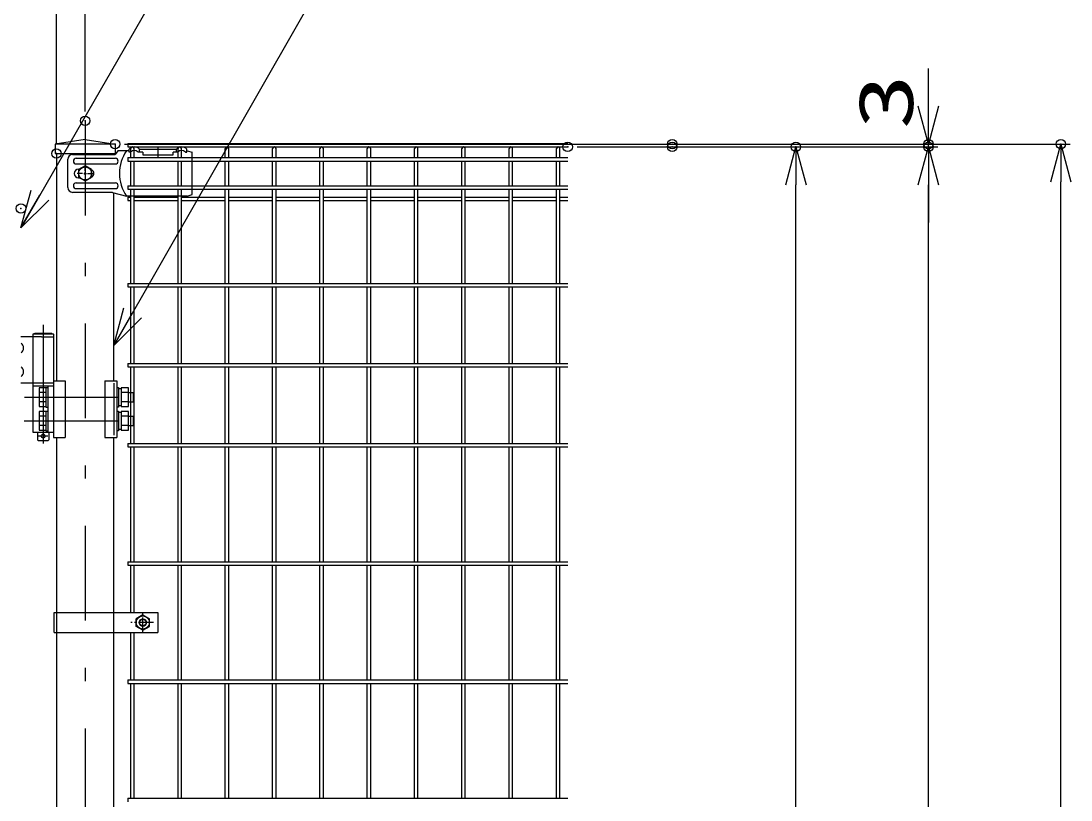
# Model space of a CAD drawing. Units: millimetres, scale not verified. Extents: x -4455 to 4455, y -3150 to 3150.
# Drawn here: x -1689 to -579, y 196 to 1019 of the extents above; entities that cross this region are included whole.
import ezdxf
from ezdxf.enums import TextEntityAlignment as Align

# ---------------------------------------------------------------- set-up
doc = ezdxf.new("R2010")
doc.units = ezdxf.units.MM
doc.header["$LTSCALE"] = 20
doc.header["$PDMODE"] = 32
doc.header["$PDSIZE"] = 10
for name, pattern in [('USER1', [10.7, 5, -2.5, 0.7, -2.5]), ('USER2', [0.375, 0.25, -0.125]), ('USER4', [1.125, 0.75, -0.125, 0.125, -0.125])]:
    doc.linetypes.add(name, pattern=pattern)
for name, color, linetype, lineweight in [('0-0_外形線', 7, 'Continuous', 25), ('0-1_寸法線', 4, 'Continuous', 25), ('0-2_0', 3, 'USER2', 25), ('0-5_軸線', 2, 'USER1', 25), ('0-7_丁番', 3, 'Continuous', 25), ('0-B_LAYER06', 3, 'Continuous', 25), ('0-D_継手', 3, 'Continuous', 25), ('0-E_2', 7, 'Continuous', 25), ('1-3_NER', 30, 'Continuous', 25)]:
    doc.layers.add(name, color=color, linetype=linetype, lineweight=lineweight)
doc.layers.add('0-3_DEFPOINTS', color=7, linetype='Continuous')
doc.styles.add('ＭＳ ゴシック', font='')
doc.styles.get('ＭＳ ゴシック').set_extended_font_data('MS Gothic')

# ---------------------------------------------------------------- blocks, each defined once
blk = doc.blocks.new('_Open30')
at = {"layer": '0-2_0', "color": 4, "linetype": 'Continuous'}
blk.add_line((0, 0), (-20, 0), dxfattribs=at)
blk.add_lwpolyline([(-20, 5.36), (0, 0), (-20, -5.36)], dxfattribs=at)
blk = doc.blocks.new('tu')
at = {"layer": '0-B_LAYER06'}
for p, q in [((141270.7, 81320.2), (141028.6, 81320.2)), ((141270.7, 81292.7), (141270.7, 81352.7)), ((141560.7, 81292.7), (141460.7, 81292.7)), ((141490.7, 81352.7), (142270.7, 81352.7)), ((141490.7, 81292.7), (141490.7, 81352.7)), ((141560.7, 81292.7), (141560.7, 81232.7)), ((141880.7, 81400.2), (141880.7, 81185.2)), ((142300.7, 81292.7), (142200.7, 81292.7)), ((142270.7, 81292.7), (142270.7, 81352.7)), ((142460.7, 81292.7), (142490.7, 81292.7)), ((142490.7, 81292.7), (142490.7, 81352.7)), ((142500.1, 81320.2), (142600.1, 81288.2)), ((139974.8, 80540.2), (139974.8, 81140.2)), ((140153.5, 81160.2), (140980.1, 81160.2)), ((140153.5, 81040.2), (140980.1, 81040.2)), ((140286.1, 80840.2), (140174.6, 80840.2)), ((140200.4, 80930.2), (140218.9, 80930.2)), ((140340.1, 81000.2), (140201.6, 80920.2)), ((140340.1, 81000.2), (140201.6, 80920.2)), ((140201.6, 80920.2), (140201.6, 80760.2)), ((140201.6, 80920.2), (140201.6, 80760.2)), ((140313.1, 80840.2), (140367.1, 80840.2)), ((140340.1, 80894.2), (140340.1, 81005.8)), ((140478.7, 80920.2), (140340.1, 81000.2)), ((140478.7, 80920.2), (140340.1, 81000.2)), ((140340.1, 80813.2), (140340.1, 80867.2)), ((140340.1, 80786.2), (140340.1, 80674.7)), ((140394.1, 80840.2), (140505.7, 80840.2)), ((140478.7, 80760.2), (140478.7, 80920.2)), ((140478.7, 80760.2), (140478.7, 80920.2)), ((140153.5, 80640.2), (140980.1, 80640.2)), ((140200.4, 80750.2), (140218.9, 80750.2)), ((140201.6, 80760.2), (140340.1, 80680.2)), ((140201.6, 80760.2), (140340.1, 80680.2)), ((140340.1, 80680.2), (140478.7, 80760.2)), ((140340.1, 80680.2), (140478.7, 80760.2)), ((140918.6, 80440.2), (140074.8, 80440.2)), ((140153.5, 80520.2), (140980.1, 80520.2)), ((140918.6, 80440.2), (141217.1, 80360.2)), ((142500.1, 80360.2), (141217.1, 80360.2)), ((142500.1, 80360.2), (142600.1, 80392.2))]:
    blk.add_line(p, q, dxfattribs=at)
for points in [[(141300.7, 81292.7), (141270.7, 81292.7), (141270.7, 81352.7)], [(141560.7, 81232.7), (142200.7, 81232.7), (142200.7, 81292.7)]]:
    blk.add_lwpolyline(points, dxfattribs=at)
blk.add_circle((140340.1, 80840.2), 138.6, dxfattribs=at)
blk.add_circle((140340.1, 80840.2), 138.6, dxfattribs=at)
for centre, radius, start, end in [((140074.8, 81140.2), 100, 90.00001, 179.99999), ((141894.4, 80840.2), 830.1, 144.67551, 215.32453), ((141380.7, 81250.7), 150, 42.83468, 137.16667), ((141380.7, 81203.3), 120, 48.1895, 131.81049), ((142380.7, 81250.7), 150, 42.83331, 137.16532), ((142380.7, 81203.3), 120, 48.1895, 131.81051), ((140153.5, 81100.2), 60, 90, 270), ((140980.1, 81100.2), 60, 270, 90), ((140200.4, 80840.2), 90, 90, 270), ((140435.6, 80840.2), 90, 299.99756, 60.00244), ((140153.5, 80580.2), 60, 90, 270), ((140980.1, 80580.2), 60, 270, 90), ((140074.8, 80540.2), 100, 180.00001, 270)]:
    blk.add_arc(centre, radius, start, end, dxfattribs=at)
at = {"layer": '0-D_継手'}
for p in [(140074.8, 81240.2), (141028.6, 81320.2)]:
    blk.add_line(p, (140975.1, 81240.2), dxfattribs=at)
at = {"layer": '0-E_2', "color": 3}
blk.add_line((142600.1, 80392.2), (142600.1, 81288.2), dxfattribs=at)

msp = doc.modelspace()

# ---------------------------------------------------------------- linework, layer by layer
at = {"layer": '0-0_外形線'}
for p, q in [((-1621.32, 894.05), (-1653.07, 889.37)), ((-1589.57, 889.37), (-1653.07, 889.37)), ((-1653.07, 889.37), (-1653.07, 879.37)), ((-1621.32, 894.05), (-1589.57, 889.37)), ((-1589.57, 889.37), (-1600.07, 889.37)), ((-1589.57, 889.37), (-1589.57, 879.37)), ((-1653.07, 879.37), (-1589.57, 879.37)), ((-1651.57, 879.37), (-1651.57, 639.37)), ((-1591.07, 639.37), (-1591.07, 837.62)), ((-1654.76, 639.37), (-1642.29, 639.37)), ((-1654.76, 639.37), (-1654.76, 579.37)), ((-1642.29, 639.37), (-1642.29, 579.37)), ((-1600.35, 639.37), (-1587.88, 639.37)), ((-1600.35, 639.37), (-1600.35, 579.37)), ((-1587.88, 639.37), (-1587.88, 579.37)), ((-1654.76, 579.37), (-1642.29, 579.37)), ((-1651.57, 579.37), (-1651.57, 394.38)), ((-1600.35, 579.37), (-1587.88, 579.37)), ((-1591.07, 394.38), (-1591.07, 579.37)), ((-1651.57, 510.87), (-1651.57, -88.12)), ((-1591.07, -88.12), (-1591.07, 510.87))]:
    msp.add_line(p, q, dxfattribs=at)
at = {"layer": '0-0_外形線', "color": 2}
msp.add_line((-1665.61, 698.35), (-1665.61, 573.14), dxfattribs=at)
at = {"layer": '0-1_寸法線'}
for p, q in [((-1621.32, 923.94), (-1621.32, 1272.09)), ((-1651.57, 889.37), (-1651.57, 1132.09)), ((-730.1, 929.37), (-730.1, 969.37)), ((-1579.57, 889.37), (-720.1, 889.37)), ((-990.76, 889.37), (-580.1, 889.37)), ((-730.1, 886.37), (-730.1, 889.37)), ((-1101.32, 886.37), (-720.1, 886.37)), ((-990.76, 886.37), (-860.1, 886.37)), ((-990.76, 886.37), (-720.1, 886.37)), ((-870.1, -1043.63), (-870.1, 846.37)), ((-730.1, -1073.63), (-730.1, 846.37)), ((-730.1, 846.37), (-730.1, 806.37)), ((-590.1, -1373.63), (-590.1, 849.37))]:
    msp.add_line(p, q, dxfattribs=at)
for points in [[(-691.14, 1242.95), (-1434.59, 1242.95), (-1688.07, 802.45)], [(-718.25, 1109.14), (-1343.59, 1109.14), (-1590.07, 678.24)]]:
    msp.add_lwpolyline(points, dxfattribs=at)
at = {"layer": '0-3_DEFPOINTS'}
for p in [(-1621.32, 913.94), (-1589.57, 889.37), (-1111.32, 886.37), (-1000.76, 889.37), (-1000.76, 886.37), (-1000.76, 886.37), (-870.1, 886.37), (-730.1, 889.37), (-730.1, 886.37), (-590.1, 889.37), (-1651.57, 879.37), (-1689.07, 821.37)]:
    msp.add_point(p, dxfattribs=at)
at = {"layer": '0-5_軸線'}
for p, q in [((-1621.32, 913.94), (-1621.32, -1509.56)), ((-1685.52, 621.87), (-1558.23, 621.87)), ((-1685.58, 596.87), (-1558.28, 596.87))]:
    msp.add_line(p, q, dxfattribs=at)
at = {"layer": '0-7_丁番'}
for p, q in [((-1674.61, 689.37), (-1676.46, 688.37)), ((-1656.61, 689.37), (-1674.61, 689.37)), ((-1656.61, 689.37), (-1654.76, 688.37)), ((-1654.76, 688.37), (-1654.76, 584.87)), ((-1667.26, 685.87), (-1689.07, 685.87)), ((-1667.26, 685.87), (-1654.76, 685.87)), ((-1654.76, 636.87), (-1689.07, 636.87)), ((-1676.46, 636.87), (-1676.46, 584.87)), ((-1676.46, 633.87), (-1654.76, 633.87)), ((-1660.76, 633.87), (-1660.76, 584.87)), ((-1591.08, 636.87), (-1591.08, 581.87)), ((-1662.76, 631.66), (-1669.76, 631.66)), ((-1662.76, 626.75), (-1669.76, 626.75)), ((-1662.76, 632.34), (-1660.76, 632.34)), ((-1587.86, 632.34), (-1585.86, 632.34)), ((-1585.86, 632.34), (-1585.86, 611.34)), ((-1585.86, 631.04), (-1583.36, 631.04)), ((-1575.36, 626.75), (-1583.36, 626.75)), ((-1575.36, 626.84), (-1570.36, 626.84)), ((-1570.36, 626.84), (-1570.36, 616.84)), ((-1662.76, 616.94), (-1669.76, 616.94)), ((-1585.86, 611.34), (-1587.86, 611.34)), ((-1583.36, 612.64), (-1585.86, 612.64)), ((-1575.36, 616.94), (-1583.36, 616.94)), ((-1570.36, 616.84), (-1575.36, 616.84)), ((-1662.76, 606.66), (-1669.76, 606.66)), ((-1669.76, 606.66), (-1669.76, 587.03)), ((-1662.76, 601.75), (-1669.76, 601.75)), ((-1662.76, 607.34), (-1660.76, 607.34)), ((-1662.76, 607.34), (-1662.76, 586.34)), ((-1587.86, 607.34), (-1585.86, 607.34)), ((-1585.86, 607.34), (-1585.86, 586.34)), ((-1585.86, 606.04), (-1583.36, 606.04)), ((-1575.36, 606.66), (-1583.36, 606.66)), ((-1583.36, 606.66), (-1583.36, 587.03)), ((-1575.36, 601.75), (-1583.36, 601.75)), ((-1575.36, 587.03), (-1575.36, 606.66)), ((-1575.36, 601.84), (-1570.36, 601.84)), ((-1570.36, 601.84), (-1570.36, 591.84)), ((-1662.76, 591.94), (-1669.76, 591.94)), ((-1575.36, 591.94), (-1583.36, 591.94)), ((-1570.36, 591.84), (-1575.36, 591.84)), ((-1676.46, 584.87), (-1654.76, 584.87)), ((-1671.61, 584.87), (-1671.61, 576.87)), ((-1660.61, 580.87), (-1670.61, 580.87)), ((-1669.76, 587.03), (-1662.76, 587.03)), ((-1662.76, 586.34), (-1660.76, 586.34)), ((-1659.61, 584.87), (-1659.61, 576.87)), ((-1585.86, 586.34), (-1587.86, 586.34)), ((-1583.36, 587.64), (-1585.86, 587.64)), ((-1583.36, 587.03), (-1575.36, 587.03)), ((-1670.61, 575.87), (-1671.61, 576.87)), ((-1660.61, 575.87), (-1670.61, 575.87)), ((-1660.61, 575.87), (-1659.61, 576.87))]:
    msp.add_line(p, q, dxfattribs=at)
for points in [[(-1654.76, 688.37), (-1676.46, 688.37), (-1676.46, 636.87)], [(-1669.76, 631.66), (-1669.76, 612.03), (-1662.76, 612.03)], [(-1662.76, 632.34), (-1662.76, 611.34), (-1660.76, 611.34)]]:
    msp.add_lwpolyline(points, dxfattribs=at)
msp.add_lwpolyline([(-1583.36, 612.03), (-1575.36, 612.03), (-1575.36, 631.66), (-1583.36, 631.66)], close=True, dxfattribs=at)
msp.add_circle((-1665.61, 580.87), 2, dxfattribs=at)
for centre in [(-1692.31, 673.87), (-1692.31, 648.87)]:
    msp.add_arc(centre, 6, 302.72244, 57.27756, dxfattribs=at)
at = {"layer": '0-B_LAYER06'}
for p, q in [((-1653.87, 394.38), (-1544.32, 394.38)), ((-1653.87, 373.38), (-1653.87, 394.38)), ((-1560.32, 391.96), (-1567.32, 387.92)), ((-1560.32, 391.96), (-1553.32, 387.92)), ((-1544.32, 394.38), (-1544.32, 373.38)), ((-1567.32, 379.84), (-1567.32, 387.92)), ((-1560.32, 375.8), (-1567.32, 379.84)), ((-1560.32, 375.8), (-1553.32, 379.84)), ((-1553.32, 379.84), (-1553.32, 387.92)), ((-1653.87, 373.38), (-1544.32, 373.38))]:
    msp.add_line(p, q, dxfattribs=at)
at = {"layer": '0-B_LAYER06', "color": 1, "linetype": 'USER4'}
for p, q in [((-1560.32, 374.04), (-1560.32, 393.77)), ((-1549.16, 383.88), (-1573.1, 383.88))]:
    msp.add_line(p, q, dxfattribs=at)
at = {"layer": '0-B_LAYER06', "color": 1}
for radius in [7, 3.5]:
    msp.add_circle((-1560.32, 383.88), radius, dxfattribs=at)
at = {"layer": '0-B_LAYER06'}
msp.add_circle((-1560.32, 383.88), 4, dxfattribs=at)
at = {"layer": '1-3_NER'}
for p, q in [((-1576.32, 889.97), (-1111.32, 889.97)), ((-1576.32, 889.97), (-1576.32, 886.37)), ((-1576.32, 886.37), (-1111.32, 886.37)), ((-1573.12, 875.07), (-1573.12, 884.57)), ((-1569.52, 875.07), (-1569.52, 884.57)), ((-1523.12, 875.07), (-1523.12, 884.57)), ((-1519.52, 875.07), (-1519.52, 884.57)), ((-1473.12, 875.07), (-1473.12, 884.57)), ((-1469.52, 875.07), (-1469.52, 884.57)), ((-1423.12, 875.07), (-1423.12, 884.57)), ((-1419.52, 875.07), (-1419.52, 884.57)), ((-1373.12, 875.07), (-1373.12, 884.57)), ((-1369.52, 875.07), (-1369.52, 884.57)), ((-1323.12, 875.07), (-1323.12, 884.57)), ((-1319.52, 875.07), (-1319.52, 884.57)), ((-1273.12, 875.07), (-1273.12, 884.57)), ((-1269.52, 875.07), (-1269.52, 884.57)), ((-1223.12, 875.07), (-1223.12, 884.57)), ((-1219.52, 875.07), (-1219.52, 884.57)), ((-1173.12, 875.07), (-1173.12, 884.57)), ((-1169.52, 875.07), (-1169.52, 884.57)), ((-1123.12, 875.07), (-1123.12, 884.57)), ((-1119.52, 875.07), (-1119.52, 884.57)), ((-1576.32, 875.07), (-1111.32, 875.07)), ((-1576.32, 875.07), (-1576.32, 871.47)), ((-1576.32, 871.47), (-1111.32, 871.47)), ((-1573.12, 845.27), (-1573.12, 871.47)), ((-1569.52, 845.27), (-1569.52, 871.47)), ((-1523.12, 845.27), (-1523.12, 871.47)), ((-1519.52, 845.27), (-1519.52, 871.47)), ((-1473.12, 845.27), (-1473.12, 871.47)), ((-1469.52, 845.27), (-1469.52, 871.47)), ((-1423.12, 845.27), (-1423.12, 871.47)), ((-1419.52, 845.27), (-1419.52, 871.47)), ((-1373.12, 845.27), (-1373.12, 871.47)), ((-1369.52, 845.27), (-1369.52, 871.47)), ((-1323.12, 845.27), (-1323.12, 871.47)), ((-1319.52, 845.27), (-1319.52, 871.47)), ((-1273.12, 845.27), (-1273.12, 871.47)), ((-1269.52, 845.27), (-1269.52, 871.47)), ((-1223.12, 845.27), (-1223.12, 871.47)), ((-1219.52, 845.27), (-1219.52, 871.47)), ((-1173.12, 845.27), (-1173.12, 871.47)), ((-1169.52, 845.27), (-1169.52, 871.47)), ((-1123.12, 845.27), (-1123.12, 871.47)), ((-1119.52, 845.27), (-1119.52, 871.47)), ((-1576.32, 845.27), (-1111.32, 845.27)), ((-1576.32, 845.27), (-1576.32, 841.67)), ((-1576.32, 841.67), (-1111.32, 841.67)), ((-1576.32, 833.42), (-1576.32, 829.82)), ((-1576.32, 833.42), (-1573.12, 833.42)), ((-1573.12, 742.17), (-1573.12, 841.67)), ((-1569.52, 742.17), (-1569.52, 841.67)), ((-1569.52, 833.42), (-1523.12, 833.42)), ((-1523.12, 742.17), (-1523.12, 841.67)), ((-1519.52, 742.17), (-1519.52, 841.67)), ((-1519.52, 833.42), (-1473.12, 833.42)), ((-1473.12, 742.17), (-1473.12, 841.67)), ((-1469.52, 742.17), (-1469.52, 841.67)), ((-1469.52, 833.42), (-1423.12, 833.42)), ((-1423.12, 742.17), (-1423.12, 841.67)), ((-1419.52, 742.17), (-1419.52, 841.67)), ((-1419.52, 833.42), (-1373.12, 833.42)), ((-1373.12, 742.17), (-1373.12, 841.67)), ((-1369.52, 742.17), (-1369.52, 841.67)), ((-1369.52, 833.42), (-1323.12, 833.42)), ((-1323.12, 742.17), (-1323.12, 841.67)), ((-1319.52, 742.17), (-1319.52, 841.67)), ((-1319.52, 833.42), (-1273.12, 833.42)), ((-1273.12, 742.17), (-1273.12, 841.67)), ((-1269.52, 742.17), (-1269.52, 841.67)), ((-1269.52, 833.42), (-1223.12, 833.42)), ((-1223.12, 742.17), (-1223.12, 841.67)), ((-1219.52, 742.17), (-1219.52, 841.67)), ((-1219.52, 833.42), (-1173.12, 833.42)), ((-1173.12, 742.17), (-1173.12, 841.67)), ((-1169.52, 742.17), (-1169.52, 841.67)), ((-1169.52, 833.42), (-1123.12, 833.42)), ((-1123.12, 742.17), (-1123.12, 841.67)), ((-1119.52, 742.17), (-1119.52, 841.67)), ((-1119.52, 833.42), (-1111.32, 833.42)), ((-1576.32, 829.82), (-1573.12, 829.82)), ((-1569.52, 829.82), (-1523.12, 829.82)), ((-1519.52, 829.82), (-1473.12, 829.82)), ((-1469.52, 829.82), (-1423.12, 829.82)), ((-1419.52, 829.82), (-1373.12, 829.82)), ((-1369.52, 829.82), (-1323.12, 829.82)), ((-1319.52, 829.82), (-1273.12, 829.82)), ((-1269.52, 829.82), (-1223.12, 829.82)), ((-1219.52, 829.82), (-1173.12, 829.82)), ((-1169.52, 829.82), (-1123.12, 829.82)), ((-1119.52, 829.82), (-1111.32, 829.82)), ((-1576.32, 742.17), (-1111.32, 742.17)), ((-1576.32, 742.17), (-1576.32, 738.57)), ((-1576.32, 738.57), (-1111.32, 738.57)), ((-1573.12, 657.67), (-1573.12, 738.57)), ((-1569.52, 657.67), (-1569.52, 738.57)), ((-1523.12, 657.67), (-1523.12, 738.57)), ((-1519.52, 657.67), (-1519.52, 738.57)), ((-1473.12, 657.67), (-1473.12, 738.57)), ((-1469.52, 657.67), (-1469.52, 738.57)), ((-1423.12, 657.67), (-1423.12, 738.57)), ((-1419.52, 657.67), (-1419.52, 738.57)), ((-1373.12, 657.67), (-1373.12, 738.57)), ((-1369.52, 657.67), (-1369.52, 738.57)), ((-1323.12, 657.67), (-1323.12, 738.57)), ((-1319.52, 657.67), (-1319.52, 738.57)), ((-1273.12, 657.67), (-1273.12, 738.57)), ((-1269.52, 657.67), (-1269.52, 738.57)), ((-1223.12, 657.67), (-1223.12, 738.57)), ((-1219.52, 657.67), (-1219.52, 738.57)), ((-1173.12, 657.67), (-1173.12, 738.57)), ((-1169.52, 657.67), (-1169.52, 738.57)), ((-1123.12, 657.67), (-1123.12, 738.57)), ((-1119.52, 657.67), (-1119.52, 738.57)), ((-1576.32, 657.67), (-1111.32, 657.67)), ((-1576.32, 657.67), (-1576.32, 654.07)), ((-1576.32, 654.07), (-1111.32, 654.07)), ((-1573.12, 573.17), (-1573.12, 654.07)), ((-1569.52, 573.17), (-1569.52, 654.07)), ((-1523.12, 573.17), (-1523.12, 654.07)), ((-1519.52, 573.17), (-1519.52, 654.07)), ((-1473.12, 573.17), (-1473.12, 654.07)), ((-1469.52, 573.17), (-1469.52, 654.07)), ((-1423.12, 573.17), (-1423.12, 654.07)), ((-1419.52, 573.17), (-1419.52, 654.07)), ((-1373.12, 573.17), (-1373.12, 654.07)), ((-1369.52, 573.17), (-1369.52, 654.07)), ((-1323.12, 573.17), (-1323.12, 654.07)), ((-1319.52, 573.17), (-1319.52, 654.07)), ((-1273.12, 573.17), (-1273.12, 654.07)), ((-1269.52, 573.17), (-1269.52, 654.07)), ((-1223.12, 573.17), (-1223.12, 654.07)), ((-1219.52, 573.17), (-1219.52, 654.07)), ((-1173.12, 573.17), (-1173.12, 654.07)), ((-1169.52, 573.17), (-1169.52, 654.07)), ((-1123.12, 573.17), (-1123.12, 654.07)), ((-1119.52, 573.17), (-1119.52, 654.07)), ((-1576.32, 573.17), (-1111.32, 573.17)), ((-1576.32, 573.17), (-1576.32, 569.57)), ((-1576.32, 569.57), (-1111.32, 569.57)), ((-1573.12, 448.17), (-1573.12, 569.57)), ((-1569.52, 448.17), (-1569.52, 569.57)), ((-1523.12, 448.17), (-1523.12, 569.57)), ((-1519.52, 448.17), (-1519.52, 569.57)), ((-1473.12, 448.17), (-1473.12, 569.57)), ((-1469.52, 448.17), (-1469.52, 569.57)), ((-1423.12, 448.17), (-1423.12, 569.57)), ((-1419.52, 448.17), (-1419.52, 569.57)), ((-1373.12, 448.17), (-1373.12, 569.57)), ((-1369.52, 448.17), (-1369.52, 569.57)), ((-1323.12, 448.17), (-1323.12, 569.57)), ((-1319.52, 448.17), (-1319.52, 569.57)), ((-1273.12, 448.17), (-1273.12, 569.57)), ((-1269.52, 448.17), (-1269.52, 569.57)), ((-1223.12, 448.17), (-1223.12, 569.57)), ((-1219.52, 448.17), (-1219.52, 569.57)), ((-1173.12, 448.17), (-1173.12, 569.57)), ((-1169.52, 448.17), (-1169.52, 569.57)), ((-1123.12, 448.17), (-1123.12, 569.57)), ((-1119.52, 448.17), (-1119.52, 569.57)), ((-1576.32, 448.17), (-1111.32, 448.17)), ((-1576.32, 448.17), (-1576.32, 444.57)), ((-1576.32, 444.57), (-1111.32, 444.57)), ((-1573.12, 394.38), (-1573.12, 444.57)), ((-1569.52, 394.38), (-1569.52, 444.57)), ((-1523.12, 323.17), (-1523.12, 444.57)), ((-1519.52, 323.17), (-1519.52, 444.57)), ((-1473.12, 323.17), (-1473.12, 444.57)), ((-1469.52, 323.17), (-1469.52, 444.57)), ((-1423.12, 323.17), (-1423.12, 444.57)), ((-1419.52, 323.17), (-1419.52, 444.57)), ((-1373.12, 323.17), (-1373.12, 444.57)), ((-1369.52, 323.17), (-1369.52, 444.57)), ((-1323.12, 323.17), (-1323.12, 444.57)), ((-1319.52, 323.17), (-1319.52, 444.57)), ((-1273.12, 323.17), (-1273.12, 444.57)), ((-1269.52, 323.17), (-1269.52, 444.57)), ((-1223.12, 323.17), (-1223.12, 444.57)), ((-1219.52, 323.17), (-1219.52, 444.57)), ((-1173.12, 323.17), (-1173.12, 444.57)), ((-1169.52, 323.17), (-1169.52, 444.57)), ((-1123.12, 323.17), (-1123.12, 444.57)), ((-1119.52, 323.17), (-1119.52, 444.57)), ((-1573.12, 323.17), (-1573.12, 373.38)), ((-1569.52, 323.17), (-1569.52, 373.38)), ((-1576.32, 323.17), (-1111.32, 323.17)), ((-1576.32, 323.17), (-1576.32, 319.57)), ((-1576.32, 319.57), (-1111.32, 319.57)), ((-1573.12, 198.17), (-1573.12, 319.57)), ((-1569.52, 198.17), (-1569.52, 319.57)), ((-1523.12, 198.17), (-1523.12, 319.57)), ((-1519.52, 198.17), (-1519.52, 319.57)), ((-1473.12, 198.17), (-1473.12, 319.57)), ((-1469.52, 198.17), (-1469.52, 319.57)), ((-1423.12, 198.17), (-1423.12, 319.57)), ((-1419.52, 198.17), (-1419.52, 319.57)), ((-1373.12, 198.17), (-1373.12, 319.57)), ((-1369.52, 198.17), (-1369.52, 319.57)), ((-1323.12, 198.17), (-1323.12, 319.57)), ((-1319.52, 198.17), (-1319.52, 319.57)), ((-1273.12, 198.17), (-1273.12, 319.57)), ((-1269.52, 198.17), (-1269.52, 319.57)), ((-1223.12, 198.17), (-1223.12, 319.57)), ((-1219.52, 198.17), (-1219.52, 319.57)), ((-1173.12, 198.17), (-1173.12, 319.57)), ((-1169.52, 198.17), (-1169.52, 319.57)), ((-1123.12, 198.17), (-1123.12, 319.57)), ((-1119.52, 198.17), (-1119.52, 319.57)), ((-1576.32, 198.17), (-1111.32, 198.17)), ((-1576.32, 198.17), (-1576.32, 194.57))]:
    msp.add_line(p, q, dxfattribs=at)
for centre in [(-1571.32, 884.57), (-1521.32, 884.57), (-1471.32, 884.57), (-1421.32, 884.57), (-1371.32, 884.57), (-1321.32, 884.57), (-1271.32, 884.57), (-1221.32, 884.57), (-1171.32, 884.57), (-1121.32, 884.57)]:
    msp.add_arc(centre, 1.8, 0, 180, dxfattribs=at)

# ---------------------------------------------------------------- block references
at = {"layer": '0-1_寸法線', "xscale": 2, "yscale": 2}
for p, rotation in [((-730.1, 889.37), 270), ((-590.1, 889.37), 90), ((-870.1, 886.37), 90), ((-730.1, 886.37), 90), ((-730.1, 886.37), 90), ((-1689.07, 800.72), 239.88754), ((-1591.07, 676.51), 240.0296)]:
    msp.add_blockref('_Open30', p, dxfattribs=dict(at, rotation=rotation))
at = {"layer": '0-D_継手', "xscale": 0.05, "yscale": 0.05}
msp.add_blockref('tu', (-8638.33, -3183.64), dxfattribs=at)

# ---------------------------------------------------------------- texts
at = {"layer": '0-1_寸法線', "color": 2, "style": 'ＭＳ ゴシック', "width": 1.5}
msp.add_text('3', height=57.77, rotation=90, dxfattribs=at).set_placement((-729, 904.77), align=Align.BOTTOM_LEFT)

doc.saveas('drawing.dxf')
